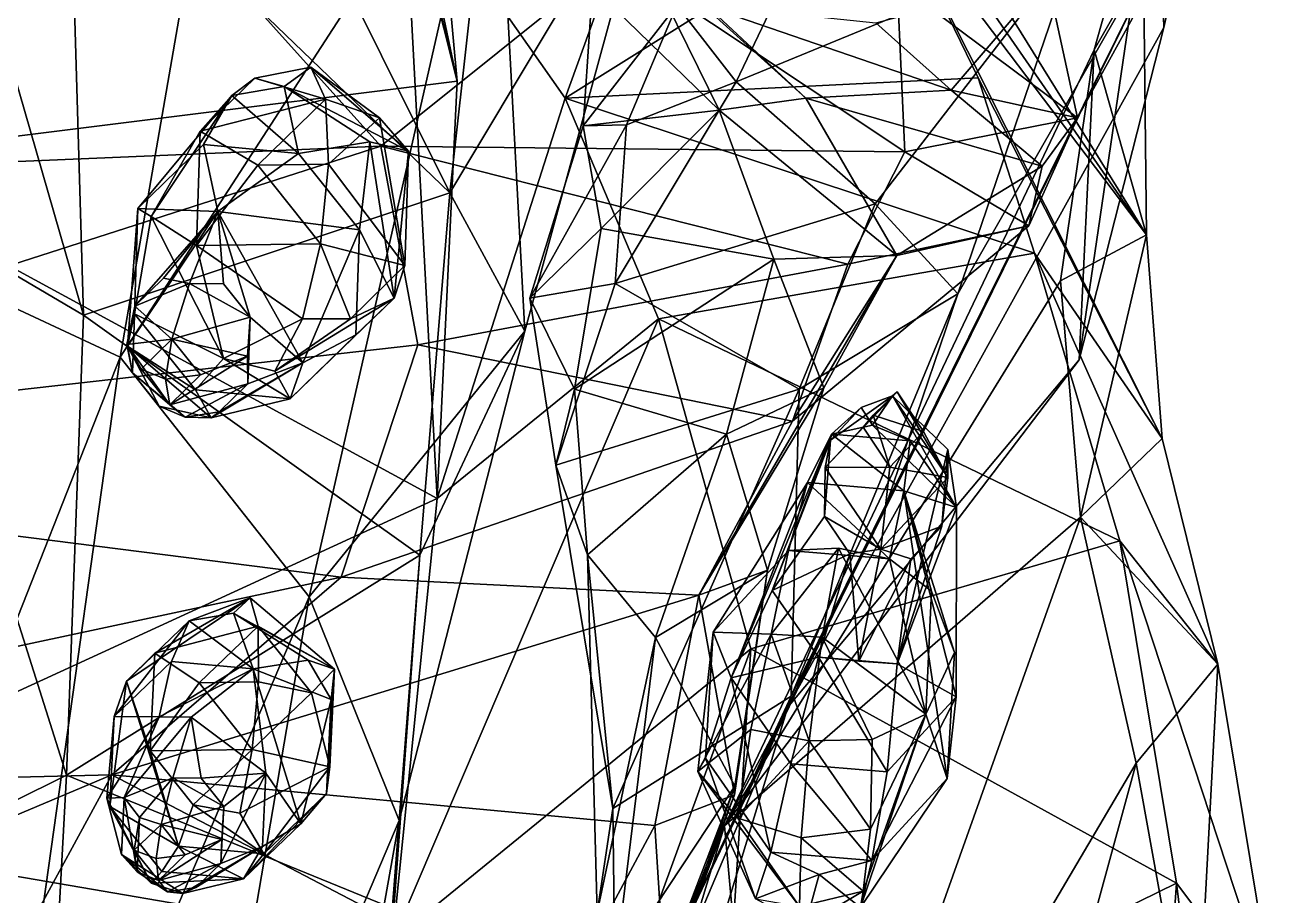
# Model space of a CAD drawing. Extents: x -1.1 to 1.1, y -4.3 to 7.3.
# Drawn here: x 0.1582 to 0.3183, y -3.5465 to -3.4351 of the extents above; entities that cross this region are included whole.
import ezdxf

# ---------------------------------------------------------------- set-up
doc = ezdxf.new("R2010")
doc.units = 0
doc.layers.add('T_REX$LWO', color=1, linetype='CONTINUOUS')

msp = doc.modelspace()

# ---------------------------------------------------------------- linework, layer by layer
at = {"layer": 'T_REX$LWO'}
for points in [[(0.13311, -3.46021, 3.0982), (0.15526, -3.2877, 3.05314), (0.19636, -3.32822, 3.11485)], [(0.17043, -3.4776, 3.15406), (0.13311, -3.46021, 3.0982), (0.19636, -3.32822, 3.11485)], [(0.17043, -3.4776, 3.15406), (0.19636, -3.32822, 3.11485), (0.21837, -3.40356, 3.22361)], [(0.13639, -3.37052, 3.31047), (0.16573, -3.47224, 3.40922), (0.16387, -3.40974, 3.43432)], [(0.16573, -3.47224, 3.40922), (0.13639, -3.37052, 3.31047), (0.14014, -3.45717, 3.30152)], [(0.13152, -3.45252, 3.61996), (0.12153, -3.37916, 3.64216), (0.20858, -3.38824, 3.57928)], [(0.24162, -3.43261, 3.93624), (0.24924, -3.44237, 3.91513), (0.27545, -3.3875, 3.90074)], [(0.24924, -3.44237, 3.91513), (0.29296, -3.42434, 3.82703), (0.27545, -3.3875, 3.90074)], [(0.20858, -3.38824, 3.57928), (0.21354, -3.44228, 3.56396), (0.13152, -3.45252, 3.61996)], [(0.21354, -3.44228, 3.56396), (0.20858, -3.38824, 3.57928), (0.20247, -3.38987, 3.49288)], [(0.20247, -3.38987, 3.49288), (0.20397, -3.40262, 3.48527), (0.21354, -3.44228, 3.56396)], [(0.26383, -3.40715, 3.48025), (0.2601, -3.39483, 3.487), (0.30171, -3.46194, 3.55168)], [(0.30132, -3.42719, 3.57019), (0.30171, -3.46194, 3.55168), (0.2601, -3.39483, 3.487)], [(0.19461, -3.50825, 3.24124), (0.17043, -3.4776, 3.15406), (0.21837, -3.40356, 3.22361)], [(0.19461, -3.50825, 3.24124), (0.21837, -3.40356, 3.22361), (0.2222, -3.47427, 3.3307)], [(0.20397, -3.40262, 3.48527), (0.20667, -3.41498, 3.47709), (0.21354, -3.44228, 3.56396)], [(0.2222, -3.47427, 3.3307), (0.21837, -3.40356, 3.22361), (0.23916, -3.41222, 3.33878)], [(0.30171, -3.46194, 3.55168), (0.26886, -3.41852, 3.47217), (0.26383, -3.40715, 3.48025)], [(0.1907, -3.41259, 3.44217), (0.16387, -3.40974, 3.43432), (0.2126, -3.45657, 3.41425)], [(0.2126, -3.45657, 3.41425), (0.16387, -3.40974, 3.43432), (0.16573, -3.47224, 3.40922)], [(0.2126, -3.45657, 3.41425), (0.21786, -3.40903, 3.43606), (0.1907, -3.41259, 3.44217)], [(0.2126, -3.45657, 3.41425), (0.23916, -3.41222, 3.33878), (0.21786, -3.40903, 3.43606)], [(0.29312, -3.47793, 3.70885), (0.29501, -3.43828, 3.58194), (0.30319, -3.40939, 3.59496)], [(0.30394, -3.43541, 3.72355), (0.29312, -3.47793, 3.70885), (0.30319, -3.40939, 3.59496)], [(0.30319, -3.40939, 3.59496), (0.29501, -3.43828, 3.58194), (0.30132, -3.42719, 3.57019)], [(0.30829, -3.41576, 3.71872), (0.30394, -3.43541, 3.72355), (0.30319, -3.40939, 3.59496)], [(0.16944, -3.41242, 4.1171), (0.07281, -3.41233, 4.185), (0.07655, -3.45597, 4.16279)], [(0.20378, -3.45061, 4.09258), (0.16944, -3.41242, 4.1171), (0.07655, -3.45597, 4.16279)], [(0.2337, -3.4266, 4.09465), (0.16944, -3.41242, 4.1171), (0.20378, -3.45061, 4.09258)], [(0.22736, -3.44448, 3.45376), (0.20667, -3.41498, 3.47709), (0.23872, -3.41298, 3.47019)], [(0.2222, -3.47427, 3.3307), (0.23916, -3.41222, 3.33878), (0.2126, -3.45657, 3.41425)], [(0.23872, -3.41298, 3.47019), (0.26886, -3.41852, 3.47217), (0.22736, -3.44448, 3.45376)], [(0.21099, -3.49566, 3.54534), (0.21354, -3.44228, 3.56396), (0.20667, -3.41498, 3.47709)], [(0.20667, -3.41498, 3.47709), (0.22736, -3.44448, 3.45376), (0.21099, -3.49566, 3.54534)], [(0.30829, -3.41576, 3.71872), (0.25578, -3.5224, 3.81729), (0.30394, -3.43541, 3.72355)], [(0.26856, -3.49609, 3.83517), (0.25578, -3.5224, 3.81729), (0.30829, -3.41576, 3.71872)], [(0.27758, -3.46948, 3.85338), (0.26856, -3.49609, 3.83517), (0.30829, -3.41576, 3.71872)], [(0.27758, -3.46948, 3.85338), (0.30829, -3.41576, 3.71872), (0.29296, -3.42434, 3.82703)], [(0.26886, -3.41852, 3.47217), (0.2802, -3.44188, 3.45369), (0.22736, -3.44448, 3.45376)], [(0.30372, -3.48799, 3.52812), (0.2802, -3.44188, 3.45369), (0.26886, -3.41852, 3.47217)], [(0.30171, -3.46194, 3.55168), (0.30372, -3.48799, 3.52812), (0.26886, -3.41852, 3.47217)], [(0.23083, -3.43022, 3.95943), (0.23627, -3.42404, 3.97383), (0.24704, -3.44602, 3.96858)], [(0.23627, -3.42404, 3.97383), (0.24491, -3.43252, 3.99267), (0.25813, -3.44448, 3.99289)], [(0.25813, -3.44448, 3.99289), (0.24704, -3.44602, 3.96858), (0.23627, -3.42404, 3.97383)], [(0.29296, -3.42434, 3.82703), (0.24924, -3.44237, 3.91513), (0.267, -3.45798, 3.88561)], [(0.267, -3.45798, 3.88561), (0.27758, -3.46948, 3.85338), (0.29296, -3.42434, 3.82703)], [(0.27078, -3.45135, 4.06489), (0.2337, -3.4266, 4.09465), (0.20378, -3.45061, 4.09258)], [(0.2698, -3.42976, 4.07766), (0.2337, -3.4266, 4.09465), (0.27078, -3.45135, 4.06489)], [(0.30171, -3.46194, 3.55168), (0.30132, -3.42719, 3.57019), (0.29501, -3.43828, 3.58194)], [(0.27672, -3.44345, 4.01526), (0.26711, -3.43482, 4.02014), (0.28902, -3.4291, 4.03533)], [(0.2698, -3.42976, 4.07766), (0.29288, -3.44697, 4.03804), (0.30149, -3.43135, 4.05901)], [(0.29288, -3.44697, 4.03804), (0.2698, -3.42976, 4.07766), (0.27078, -3.45135, 4.06489)], [(0.29288, -3.44697, 4.03804), (0.27672, -3.44345, 4.01526), (0.28902, -3.4291, 4.03533)], [(0.30149, -3.43135, 4.05901), (0.29288, -3.44697, 4.03804), (0.28902, -3.4291, 4.03533)], [(0.24704, -3.44602, 3.96858), (0.22963, -3.448, 3.94214), (0.23083, -3.43022, 3.95943)], [(0.23083, -3.43022, 3.95943), (0.22963, -3.448, 3.94214), (0.24162, -3.43261, 3.93624)], [(0.24162, -3.43261, 3.93624), (0.22963, -3.448, 3.94214), (0.23518, -3.44787, 3.92574)], [(0.23518, -3.44787, 3.92574), (0.24924, -3.44237, 3.91513), (0.24162, -3.43261, 3.93624)], [(0.27672, -3.44345, 4.01526), (0.24491, -3.43252, 3.99267), (0.26711, -3.43482, 4.02014)], [(0.25813, -3.44448, 3.99289), (0.24491, -3.43252, 3.99267), (0.27672, -3.44345, 4.01526)], [(0.25578, -3.5224, 3.81729), (0.29312, -3.47793, 3.70885), (0.30394, -3.43541, 3.72355)], [(0.24772, -3.53752, 3.69359), (0.29072, -3.46784, 3.56231), (0.29501, -3.43828, 3.58194)], [(0.29312, -3.47793, 3.70885), (0.24772, -3.53752, 3.69359), (0.29501, -3.43828, 3.58194)], [(0.29501, -3.43828, 3.58194), (0.29072, -3.46784, 3.56231), (0.30171, -3.46194, 3.55168)], [(0.19139, -3.44296, 3.40657), (0.1948, -3.4405, 3.39022), (0.18763, -3.44189, 3.39111)], [(0.1948, -3.4405, 3.39022), (0.19667, -3.4446, 3.37848), (0.18763, -3.44189, 3.39111)], [(0.20731, -3.45125, 3.39168), (0.1948, -3.4405, 3.39022), (0.19139, -3.44296, 3.40657)], [(0.20731, -3.45125, 3.39168), (0.2036, -3.44699, 3.38237), (0.1948, -3.4405, 3.39022)], [(0.2036, -3.44699, 3.38237), (0.19667, -3.4446, 3.37848), (0.1948, -3.4405, 3.39022)], [(0.21354, -3.44228, 3.56396), (0.21099, -3.49566, 3.54534), (0.13152, -3.45252, 3.61996)], [(0.18066, -3.44871, 3.38754), (0.18472, -3.44412, 3.40642), (0.18763, -3.44189, 3.39111)], [(0.19667, -3.4446, 3.37848), (0.18066, -3.44871, 3.38754), (0.18763, -3.44189, 3.39111)], [(0.18763, -3.44189, 3.39111), (0.18472, -3.44412, 3.40642), (0.19139, -3.44296, 3.40657)], [(0.2802, -3.44188, 3.45369), (0.28739, -3.46431, 3.43394), (0.22736, -3.44448, 3.45376)], [(0.23374, -3.46816, 3.91903), (0.267, -3.45798, 3.88561), (0.24924, -3.44237, 3.91513)], [(0.23518, -3.44787, 3.92574), (0.23374, -3.46816, 3.91903), (0.24924, -3.44237, 3.91513)], [(0.28739, -3.46431, 3.43394), (0.2802, -3.44188, 3.45369), (0.30372, -3.48799, 3.52812)], [(0.17269, -3.45859, 3.41922), (0.18109, -3.45038, 3.42353), (0.18472, -3.44412, 3.40642)], [(0.17437, -3.45961, 3.39785), (0.17269, -3.45859, 3.41922), (0.18472, -3.44412, 3.40642)], [(0.18066, -3.44871, 3.38754), (0.17437, -3.45961, 3.39785), (0.18472, -3.44412, 3.40642)], [(0.19321, -3.45154, 3.42541), (0.18472, -3.44412, 3.40642), (0.18109, -3.45038, 3.42353)], [(0.19321, -3.45154, 3.42541), (0.19139, -3.44296, 3.40657), (0.18472, -3.44412, 3.40642)], [(0.19139, -3.44296, 3.40657), (0.19321, -3.45154, 3.42541), (0.20237, -3.45006, 3.40923)], [(0.20237, -3.45006, 3.40923), (0.20731, -3.45125, 3.39168), (0.19139, -3.44296, 3.40657)], [(0.28839, -3.45317, 4.01526), (0.25813, -3.44448, 3.99289), (0.27672, -3.44345, 4.01526)], [(0.29288, -3.44697, 4.03804), (0.28839, -3.45317, 4.01526), (0.27672, -3.44345, 4.01526)], [(0.19667, -3.4446, 3.37848), (0.18803, -3.45305, 3.37405), (0.18066, -3.44871, 3.38754)], [(0.19667, -3.4446, 3.37848), (0.19706, -3.45292, 3.37219), (0.18803, -3.45305, 3.37405)], [(0.19667, -3.4446, 3.37848), (0.2036, -3.44699, 3.38237), (0.19706, -3.45292, 3.37219)], [(0.22736, -3.44448, 3.45376), (0.2393, -3.47269, 3.43242), (0.21099, -3.49566, 3.54534)], [(0.28739, -3.46431, 3.43394), (0.2393, -3.47269, 3.43242), (0.22736, -3.44448, 3.45376)], [(0.24704, -3.44602, 3.96858), (0.25813, -3.44448, 3.99289), (0.26978, -3.46461, 3.99763)], [(0.26978, -3.46461, 3.99763), (0.25813, -3.44448, 3.99289), (0.28839, -3.45317, 4.01526)], [(0.20683, -3.46587, 3.38673), (0.19706, -3.45292, 3.37219), (0.2036, -3.44699, 3.38237)], [(0.20731, -3.45125, 3.39168), (0.20683, -3.46587, 3.38673), (0.2036, -3.44699, 3.38237)], [(0.23194, -3.46114, 3.96228), (0.22963, -3.448, 3.94214), (0.24704, -3.44602, 3.96858)], [(0.24704, -3.44602, 3.96858), (0.25406, -3.46507, 3.96763), (0.23194, -3.46114, 3.96228)], [(0.26978, -3.46461, 3.99763), (0.25406, -3.46507, 3.96763), (0.24704, -3.44602, 3.96858)], [(0.28665, -3.46079, 4.02835), (0.29288, -3.44697, 4.03804), (0.27078, -3.45135, 4.06489)], [(0.29288, -3.44697, 4.03804), (0.28665, -3.46079, 4.02835), (0.28839, -3.45317, 4.01526)], [(0.18066, -3.44871, 3.38754), (0.18018, -3.46333, 3.38259), (0.17437, -3.45961, 3.39785)], [(0.18066, -3.44871, 3.38754), (0.18803, -3.45305, 3.37405), (0.18018, -3.46333, 3.38259)], [(0.22282, -3.47006, 3.93628), (0.23518, -3.44787, 3.92574), (0.22963, -3.448, 3.94214)], [(0.23518, -3.44787, 3.92574), (0.22282, -3.47006, 3.93628), (0.23374, -3.46816, 3.91903)], [(0.23194, -3.46114, 3.96228), (0.22282, -3.47006, 3.93628), (0.22963, -3.448, 3.94214)], [(0.1829, -3.45897, 3.44236), (0.18109, -3.45038, 3.42353), (0.17269, -3.45859, 3.41922)], [(0.1829, -3.45897, 3.44236), (0.19321, -3.45154, 3.42541), (0.18109, -3.45038, 3.42353)], [(0.20102, -3.46129, 3.42363), (0.20237, -3.45006, 3.40923), (0.19321, -3.45154, 3.42541)], [(0.20547, -3.47004, 3.40169), (0.20237, -3.45006, 3.40923), (0.20102, -3.46129, 3.42363)], [(0.20547, -3.47004, 3.40169), (0.20731, -3.45125, 3.39168), (0.20237, -3.45006, 3.40923)], [(0.20378, -3.45061, 4.09258), (0.07655, -3.45597, 4.16279), (0.07931, -3.49061, 4.14051)], [(0.20848, -3.47602, 4.08482), (0.20378, -3.45061, 4.09258), (0.07931, -3.49061, 4.14051)], [(0.20102, -3.46129, 3.42363), (0.19321, -3.45154, 3.42541), (0.1829, -3.45897, 3.44236)], [(0.20378, -3.45061, 4.09258), (0.20848, -3.47602, 4.08482), (0.26351, -3.46568, 4.05981)], [(0.26351, -3.46568, 4.05981), (0.27078, -3.45135, 4.06489), (0.20378, -3.45061, 4.09258)], [(0.20547, -3.47004, 3.40169), (0.20683, -3.46587, 3.38673), (0.20731, -3.45125, 3.39168)], [(0.27078, -3.45135, 4.06489), (0.26351, -3.46568, 4.05981), (0.28665, -3.46079, 4.02835)], [(0.21099, -3.49566, 3.54534), (0.11974, -3.53758, 3.59121), (0.13152, -3.45252, 3.61996)], [(0.18018, -3.46333, 3.38259), (0.18803, -3.45305, 3.37405), (0.19606, -3.46308, 3.37222)], [(0.18803, -3.45305, 3.37405), (0.19706, -3.45292, 3.37219), (0.19606, -3.46308, 3.37222)], [(0.20683, -3.46587, 3.38673), (0.19606, -3.46308, 3.37222), (0.19706, -3.45292, 3.37219)], [(0.28665, -3.46079, 4.02835), (0.26978, -3.46461, 3.99763), (0.28839, -3.45317, 4.01526)], [(0.16573, -3.47224, 3.40922), (0.20875, -3.50293, 3.38736), (0.2126, -3.45657, 3.41425)], [(0.20875, -3.50293, 3.38736), (0.2222, -3.47427, 3.3307), (0.2126, -3.45657, 3.41425)], [(0.16355, -3.53103, 3.37363), (0.14014, -3.45717, 3.30152), (0.1357, -3.54488, 3.29132)], [(0.14014, -3.45717, 3.30152), (0.16355, -3.53103, 3.37363), (0.16573, -3.47224, 3.40922)], [(0.23374, -3.46816, 3.91903), (0.25728, -3.48168, 3.89147), (0.267, -3.45798, 3.88561)], [(0.267, -3.45798, 3.88561), (0.25728, -3.48168, 3.89147), (0.27758, -3.46948, 3.85338)], [(0.17136, -3.47617, 3.433), (0.17269, -3.45859, 3.41922), (0.17225, -3.47203, 3.41468)], [(0.1829, -3.45897, 3.44236), (0.17269, -3.45859, 3.41922), (0.17136, -3.47617, 3.433)], [(0.1829, -3.45897, 3.44236), (0.17136, -3.47617, 3.433), (0.17228, -3.47106, 3.45147)], [(0.17269, -3.45859, 3.41922), (0.17437, -3.45961, 3.39785), (0.17225, -3.47203, 3.41468)], [(0.17225, -3.47203, 3.41468), (0.17437, -3.45961, 3.39785), (0.18362, -3.47778, 3.39502)], [(0.1829, -3.45897, 3.44236), (0.17228, -3.47106, 3.45147), (0.17594, -3.46749, 3.45334)], [(0.17437, -3.45961, 3.39785), (0.18018, -3.46333, 3.38259), (0.18362, -3.47778, 3.39502)], [(0.17594, -3.46749, 3.45334), (0.17928, -3.46818, 3.45643), (0.1829, -3.45897, 3.44236)], [(0.1829, -3.45897, 3.44236), (0.17928, -3.46818, 3.45643), (0.18364, -3.46822, 3.45454)], [(0.1829, -3.45897, 3.44236), (0.18364, -3.46822, 3.45454), (0.18704, -3.47247, 3.45376)], [(0.1938, -3.47831, 3.43649), (0.1829, -3.45897, 3.44236), (0.18704, -3.47247, 3.45376)], [(0.1938, -3.47831, 3.43649), (0.20102, -3.46129, 3.42363), (0.1829, -3.45897, 3.44236)], [(0.11752, -3.6116, 3.12564), (0.13311, -3.46021, 3.0982), (0.17043, -3.4776, 3.15406)], [(0.20102, -3.46129, 3.42363), (0.1938, -3.47831, 3.43649), (0.20058, -3.47473, 3.41908)], [(0.20058, -3.47473, 3.41908), (0.20547, -3.47004, 3.40169), (0.20102, -3.46129, 3.42363)], [(0.23194, -3.46114, 3.96228), (0.22856, -3.4817, 3.95536), (0.22282, -3.47006, 3.93628)], [(0.22856, -3.4817, 3.95536), (0.23194, -3.46114, 3.96228), (0.25406, -3.46507, 3.96763)], [(0.28665, -3.46079, 4.02835), (0.26351, -3.46568, 4.05981), (0.25643, -3.48576, 4.04599)], [(0.26978, -3.46461, 3.99763), (0.28665, -3.46079, 4.02835), (0.25643, -3.48576, 4.04599)], [(0.19375, -3.4727, 3.37932), (0.18018, -3.46333, 3.38259), (0.19606, -3.46308, 3.37222)], [(0.18362, -3.47778, 3.39502), (0.18018, -3.46333, 3.38259), (0.19375, -3.4727, 3.37932)], [(0.19986, -3.47269, 3.38316), (0.19375, -3.4727, 3.37932), (0.19606, -3.46308, 3.37222)], [(0.19606, -3.46308, 3.37222), (0.20683, -3.46587, 3.38673), (0.19986, -3.47269, 3.38316)], [(0.30171, -3.46194, 3.55168), (0.29072, -3.46784, 3.56231), (0.29328, -3.49804, 3.53943)], [(0.30372, -3.48799, 3.52812), (0.30171, -3.46194, 3.55168), (0.29328, -3.49804, 3.53943)], [(0.28739, -3.46431, 3.43394), (0.29831, -3.50107, 3.39543), (0.2393, -3.47269, 3.43242)], [(0.26978, -3.46461, 3.99763), (0.25643, -3.48576, 4.04599), (0.24444, -3.50804, 4.02602)], [(0.26978, -3.46461, 3.99763), (0.24444, -3.50804, 4.02602), (0.26044, -3.48153, 3.98559)], [(0.26044, -3.48153, 3.98559), (0.25406, -3.46507, 3.96763), (0.26978, -3.46461, 3.99763)], [(0.30372, -3.48799, 3.52812), (0.31085, -3.51687, 3.50113), (0.28739, -3.46431, 3.43394)], [(0.28739, -3.46431, 3.43394), (0.31085, -3.51687, 3.50113), (0.29831, -3.50107, 3.39543)], [(0.20547, -3.47004, 3.40169), (0.19986, -3.47269, 3.38316), (0.20683, -3.46587, 3.38673)], [(0.25643, -3.48576, 4.04599), (0.26351, -3.46568, 4.05981), (0.20848, -3.47602, 4.08482)], [(0.24799, -3.48744, 3.95827), (0.22856, -3.4817, 3.95536), (0.25406, -3.46507, 3.96763)], [(0.26044, -3.48153, 3.98559), (0.24799, -3.48744, 3.95827), (0.25406, -3.46507, 3.96763)], [(0.17928, -3.46818, 3.45643), (0.17594, -3.46749, 3.45334), (0.17228, -3.47106, 3.45147)], [(0.23374, -3.46816, 3.91903), (0.22282, -3.47006, 3.93628), (0.22616, -3.49141, 3.92865)], [(0.25728, -3.48168, 3.89147), (0.23374, -3.46816, 3.91903), (0.22616, -3.49141, 3.92865)], [(0.29328, -3.49804, 3.53943), (0.29072, -3.46784, 3.56231), (0.24772, -3.53752, 3.69359)], [(0.17704, -3.47528, 3.46438), (0.17928, -3.46818, 3.45643), (0.17228, -3.47106, 3.45147)], [(0.17928, -3.46818, 3.45643), (0.17704, -3.47528, 3.46438), (0.18704, -3.47247, 3.45376)], [(0.17928, -3.46818, 3.45643), (0.18704, -3.47247, 3.45376), (0.18364, -3.46822, 3.45454)], [(0.25628, -3.52093, 3.8792), (0.26856, -3.49609, 3.83517), (0.27758, -3.46948, 3.85338)], [(0.25728, -3.48168, 3.89147), (0.25628, -3.52093, 3.8792), (0.27758, -3.46948, 3.85338)], [(0.172, -3.47959, 3.44858), (0.17128, -3.47599, 3.45234), (0.17228, -3.47106, 3.45147)], [(0.17128, -3.47599, 3.45234), (0.17704, -3.47528, 3.46438), (0.17228, -3.47106, 3.45147)], [(0.17136, -3.47617, 3.433), (0.172, -3.47959, 3.44858), (0.17228, -3.47106, 3.45147)], [(0.20547, -3.47004, 3.40169), (0.19021, -3.47939, 3.39424), (0.19986, -3.47269, 3.38316)], [(0.20547, -3.47004, 3.40169), (0.19218, -3.48294, 3.41478), (0.19021, -3.47939, 3.39424)], [(0.20547, -3.47004, 3.40169), (0.20058, -3.47473, 3.41908), (0.19218, -3.48294, 3.41478)], [(0.22282, -3.47006, 3.93628), (0.22856, -3.4817, 3.95536), (0.22616, -3.49141, 3.92865)], [(0.20875, -3.50293, 3.38736), (0.16573, -3.47224, 3.40922), (0.16355, -3.53103, 3.37363)], [(0.18006, -3.48179, 3.41289), (0.17136, -3.47617, 3.433), (0.17225, -3.47203, 3.41468)], [(0.17225, -3.47203, 3.41468), (0.18362, -3.47778, 3.39502), (0.18006, -3.48179, 3.41289)], [(0.17704, -3.47528, 3.46438), (0.18671, -3.47746, 3.45474), (0.18704, -3.47247, 3.45376)], [(0.18362, -3.47778, 3.39502), (0.19375, -3.4727, 3.37932), (0.19021, -3.47939, 3.39424)], [(0.18704, -3.47247, 3.45376), (0.18671, -3.47746, 3.45474), (0.18676, -3.481, 3.45087)], [(0.18676, -3.481, 3.45087), (0.1938, -3.47831, 3.43649), (0.18704, -3.47247, 3.45376)], [(0.19021, -3.47939, 3.39424), (0.19375, -3.4727, 3.37932), (0.19986, -3.47269, 3.38316)], [(0.2393, -3.47269, 3.43242), (0.20524, -3.55223, 3.52281), (0.21099, -3.49566, 3.54534)], [(0.2393, -3.47269, 3.43242), (0.25112, -3.5149, 3.39134), (0.20524, -3.55223, 3.52281)], [(0.29831, -3.50107, 3.39543), (0.25112, -3.5149, 3.39134), (0.2393, -3.47269, 3.43242)], [(0.20612, -3.53686, 3.32273), (0.19461, -3.50825, 3.24124), (0.2222, -3.47427, 3.3307)], [(0.20612, -3.53686, 3.32273), (0.2222, -3.47427, 3.3307), (0.20875, -3.50293, 3.38736)], [(0.19869, -3.50573, 4.07156), (0.20848, -3.47602, 4.08482), (0.07931, -3.49061, 4.14051)], [(0.17128, -3.47599, 3.45234), (0.17311, -3.47912, 3.46237), (0.17704, -3.47528, 3.46438)], [(0.17677, -3.48368, 3.46153), (0.17128, -3.47599, 3.45234), (0.172, -3.47959, 3.44858)], [(0.17677, -3.48368, 3.46153), (0.17311, -3.47912, 3.46237), (0.17128, -3.47599, 3.45234)], [(0.18006, -3.48179, 3.41289), (0.18204, -3.48533, 3.43344), (0.17136, -3.47617, 3.433)], [(0.18204, -3.48533, 3.43344), (0.17541, -3.48385, 3.4478), (0.17136, -3.47617, 3.433)], [(0.17541, -3.48385, 3.4478), (0.172, -3.47959, 3.44858), (0.17136, -3.47617, 3.433)], [(0.17311, -3.47912, 3.46237), (0.1762, -3.48041, 3.46611), (0.17704, -3.47528, 3.46438)], [(0.17704, -3.47528, 3.46438), (0.1762, -3.48041, 3.46611), (0.18069, -3.47984, 3.46355)], [(0.17704, -3.47528, 3.46438), (0.18069, -3.47984, 3.46355), (0.18671, -3.47746, 3.45474)], [(0.19218, -3.48294, 3.41478), (0.20058, -3.47473, 3.41908), (0.1938, -3.47831, 3.43649)], [(0.20848, -3.47602, 4.08482), (0.19869, -3.50573, 4.07156), (0.25643, -3.48576, 4.04599)], [(0.15205, -3.6082, 3.17484), (0.11752, -3.6116, 3.12564), (0.17043, -3.4776, 3.15406)], [(0.15205, -3.6082, 3.17484), (0.17043, -3.4776, 3.15406), (0.19461, -3.50825, 3.24124)], [(0.18671, -3.47746, 3.45474), (0.17677, -3.48368, 3.46153), (0.18676, -3.481, 3.45087)], [(0.18671, -3.47746, 3.45474), (0.18069, -3.47984, 3.46355), (0.17677, -3.48368, 3.46153)], [(0.17677, -3.48368, 3.46153), (0.1762, -3.48041, 3.46611), (0.17311, -3.47912, 3.46237)], [(0.19218, -3.48294, 3.41478), (0.18006, -3.48179, 3.41289), (0.18362, -3.47778, 3.39502)], [(0.18204, -3.48533, 3.43344), (0.19218, -3.48294, 3.41478), (0.1938, -3.47831, 3.43649)], [(0.1831, -3.48458, 3.449), (0.18204, -3.48533, 3.43344), (0.1938, -3.47831, 3.43649)], [(0.1938, -3.47831, 3.43649), (0.18676, -3.481, 3.45087), (0.1831, -3.48458, 3.449)], [(0.19218, -3.48294, 3.41478), (0.18362, -3.47778, 3.39502), (0.19021, -3.47939, 3.39424)], [(0.24772, -3.53752, 3.69359), (0.29312, -3.47793, 3.70885), (0.25578, -3.5224, 3.81729)], [(0.17872, -3.48527, 3.45064), (0.172, -3.47959, 3.44858), (0.17541, -3.48385, 3.4478)], [(0.17872, -3.48527, 3.45064), (0.17677, -3.48368, 3.46153), (0.172, -3.47959, 3.44858)], [(0.18069, -3.47984, 3.46355), (0.1762, -3.48041, 3.46611), (0.17677, -3.48368, 3.46153)], [(0.17677, -3.48368, 3.46153), (0.17872, -3.48527, 3.45064), (0.18676, -3.481, 3.45087)], [(0.17872, -3.48527, 3.45064), (0.1831, -3.48458, 3.449), (0.18676, -3.481, 3.45087)], [(0.19218, -3.48294, 3.41478), (0.18204, -3.48533, 3.43344), (0.18006, -3.48179, 3.41289)], [(0.23343, -3.53531, 3.90462), (0.25728, -3.48168, 3.89147), (0.22616, -3.49141, 3.92865)], [(0.22856, -3.4817, 3.95536), (0.23021, -3.50287, 3.94489), (0.22616, -3.49141, 3.92865)], [(0.23021, -3.50287, 3.94489), (0.22856, -3.4817, 3.95536), (0.24799, -3.48744, 3.95827)], [(0.25728, -3.48168, 3.89147), (0.23343, -3.53531, 3.90462), (0.25628, -3.52093, 3.8792)], [(0.25322, -3.50485, 3.98293), (0.26044, -3.48153, 3.98559), (0.24444, -3.50804, 4.02602)], [(0.25322, -3.50485, 3.98293), (0.24799, -3.48744, 3.95827), (0.26044, -3.48153, 3.98559)], [(0.2698, -3.48201, 3.32263), (0.26549, -3.48653, 3.32093), (0.26063, -3.49171, 3.33706)], [(0.26924, -3.48254, 3.34093), (0.2698, -3.48201, 3.32263), (0.26063, -3.49171, 3.33706)], [(0.26924, -3.48254, 3.34093), (0.26063, -3.49171, 3.33706), (0.26127, -3.48821, 3.34283)], [(0.26924, -3.48254, 3.34093), (0.26127, -3.48821, 3.34283), (0.26521, -3.48401, 3.3446)], [(0.26668, -3.48628, 3.36894), (0.26924, -3.48254, 3.34093), (0.26521, -3.48401, 3.3446)], [(0.2698, -3.48201, 3.32263), (0.26673, -3.48502, 3.31565), (0.26549, -3.48653, 3.32093)], [(0.27741, -3.49682, 3.36763), (0.26924, -3.48254, 3.34093), (0.26668, -3.48628, 3.36894)], [(0.27318, -3.48712, 3.3204), (0.26673, -3.48502, 3.31565), (0.2698, -3.48201, 3.32263)], [(0.27632, -3.49297, 3.33672), (0.2698, -3.48201, 3.32263), (0.26924, -3.48254, 3.34093)], [(0.27632, -3.49297, 3.33672), (0.26924, -3.48254, 3.34093), (0.27629, -3.48941, 3.3425)], [(0.27741, -3.49682, 3.36763), (0.27629, -3.48941, 3.3425), (0.26924, -3.48254, 3.34093)], [(0.27632, -3.49297, 3.33672), (0.27318, -3.48712, 3.3204), (0.2698, -3.48201, 3.32263)], [(0.18204, -3.48533, 3.43344), (0.17872, -3.48527, 3.45064), (0.17541, -3.48385, 3.4478)], [(0.26144, -3.48746, 3.37051), (0.26521, -3.48401, 3.3446), (0.26127, -3.48821, 3.34283)], [(0.26521, -3.48401, 3.3446), (0.26144, -3.48746, 3.37051), (0.26668, -3.48628, 3.36894)], [(0.1831, -3.48458, 3.449), (0.17872, -3.48527, 3.45064), (0.18204, -3.48533, 3.43344)], [(0.24444, -3.50804, 4.02602), (0.25643, -3.48576, 4.04599), (0.19869, -3.50573, 4.07156)], [(0.26549, -3.48653, 3.32093), (0.26673, -3.48502, 3.31565), (0.26887, -3.49164, 3.3187)], [(0.26887, -3.49164, 3.3187), (0.26673, -3.48502, 3.31565), (0.27318, -3.48712, 3.3204)], [(0.26063, -3.49171, 3.33706), (0.26549, -3.48653, 3.32093), (0.26887, -3.49164, 3.3187)], [(0.26144, -3.48746, 3.37051), (0.27149, -3.48831, 3.37077), (0.26668, -3.48628, 3.36894)], [(0.27149, -3.48831, 3.37077), (0.27741, -3.49682, 3.36763), (0.26668, -3.48628, 3.36894)], [(0.26887, -3.49164, 3.3187), (0.27318, -3.48712, 3.3204), (0.27632, -3.49297, 3.33672)], [(0.23021, -3.50287, 3.94489), (0.24799, -3.48744, 3.95827), (0.23889, -3.51346, 3.95655)], [(0.24799, -3.48744, 3.95827), (0.25322, -3.50485, 3.98293), (0.23889, -3.51346, 3.95655)], [(0.26144, -3.48746, 3.37051), (0.25384, -3.50744, 3.36182), (0.24857, -3.51862, 3.38881)], [(0.25833, -3.49363, 3.39969), (0.26144, -3.48746, 3.37051), (0.24857, -3.51862, 3.38881)], [(0.26144, -3.48746, 3.37051), (0.26127, -3.48821, 3.34283), (0.25384, -3.50744, 3.36182)], [(0.26051, -3.49798, 3.3388), (0.25384, -3.50744, 3.36182), (0.26127, -3.48821, 3.34283)], [(0.26144, -3.48746, 3.37051), (0.25833, -3.49363, 3.39969), (0.27066, -3.49467, 3.40002)], [(0.26051, -3.49798, 3.3388), (0.26127, -3.48821, 3.34283), (0.26063, -3.49171, 3.33706)], [(0.26144, -3.48746, 3.37051), (0.27066, -3.49467, 3.40002), (0.27149, -3.48831, 3.37077)], [(0.27741, -3.49682, 3.36763), (0.27149, -3.48831, 3.37077), (0.27066, -3.49467, 3.40002)], [(0.31085, -3.51687, 3.50113), (0.30372, -3.48799, 3.52812), (0.29328, -3.49804, 3.53943)], [(0.27629, -3.48941, 3.3425), (0.26981, -3.51681, 3.35894), (0.27553, -3.49919, 3.33848)], [(0.27629, -3.48941, 3.3425), (0.27741, -3.49682, 3.36763), (0.26981, -3.51681, 3.35894)], [(0.27629, -3.48941, 3.3425), (0.27553, -3.49919, 3.33848), (0.27632, -3.49297, 3.33672)], [(0.07931, -3.49061, 4.14051), (0.06866, -3.53347, 4.11801), (0.19869, -3.50573, 4.07156)], [(0.23343, -3.53531, 3.90462), (0.22616, -3.49141, 3.92865), (0.23021, -3.50287, 3.94489)], [(0.26063, -3.49171, 3.33706), (0.26772, -3.50213, 3.33286), (0.26051, -3.49798, 3.3388)], [(0.26063, -3.49171, 3.33706), (0.26887, -3.49164, 3.3187), (0.26772, -3.50213, 3.33286)], [(0.26772, -3.50213, 3.33286), (0.26887, -3.49164, 3.3187), (0.27632, -3.49297, 3.33672)], [(0.24627, -3.51278, 3.42298), (0.25833, -3.49363, 3.39969), (0.24857, -3.51862, 3.38881)], [(0.24627, -3.51278, 3.42298), (0.25593, -3.5023, 3.42788), (0.25833, -3.49363, 3.39969)], [(0.25833, -3.49363, 3.39969), (0.25593, -3.5023, 3.42788), (0.26883, -3.50339, 3.42822)], [(0.25833, -3.49363, 3.39969), (0.26883, -3.50339, 3.42822), (0.27066, -3.49467, 3.40002)], [(0.26772, -3.50213, 3.33286), (0.27632, -3.49297, 3.33672), (0.27553, -3.49919, 3.33848)], [(0.27066, -3.49467, 3.40002), (0.26883, -3.50339, 3.42822), (0.27421, -3.5075, 3.42448)], [(0.27622, -3.53149, 3.41711), (0.27739, -3.52105, 3.38957), (0.27066, -3.49467, 3.40002)], [(0.27066, -3.49467, 3.40002), (0.27421, -3.5075, 3.42448), (0.27717, -3.51538, 3.4238)], [(0.27739, -3.52105, 3.38957), (0.27741, -3.49682, 3.36763), (0.27066, -3.49467, 3.40002)], [(0.27622, -3.53149, 3.41711), (0.27066, -3.49467, 3.40002), (0.27717, -3.51538, 3.4238)], [(0.21099, -3.49566, 3.54534), (0.20524, -3.55223, 3.52281), (0.11974, -3.53758, 3.59121)], [(0.26856, -3.49609, 3.83517), (0.24252, -3.55049, 3.85971), (0.25578, -3.5224, 3.81729)], [(0.25628, -3.52093, 3.8792), (0.24252, -3.55049, 3.85971), (0.26856, -3.49609, 3.83517)], [(0.27741, -3.49682, 3.36763), (0.27739, -3.52105, 3.38957), (0.26981, -3.51681, 3.35894)], [(0.24772, -3.53752, 3.69359), (0.25411, -3.608, 3.67412), (0.29328, -3.49804, 3.53943)], [(0.26376, -3.50276, 3.33688), (0.25384, -3.50744, 3.36182), (0.26051, -3.49798, 3.3388)], [(0.30038, -3.52952, 3.51638), (0.29328, -3.49804, 3.53943), (0.25411, -3.608, 3.67412)], [(0.26772, -3.50213, 3.33286), (0.26376, -3.50276, 3.33688), (0.26051, -3.49798, 3.3388)], [(0.29328, -3.49804, 3.53943), (0.30038, -3.52952, 3.51638), (0.31085, -3.51687, 3.50113)], [(0.26772, -3.50213, 3.33286), (0.27553, -3.49919, 3.33848), (0.27159, -3.50338, 3.33671)], [(0.26981, -3.51681, 3.35894), (0.27159, -3.50338, 3.33671), (0.27553, -3.49919, 3.33848)], [(0.29831, -3.50107, 3.39543), (0.30557, -3.54485, 3.34607), (0.25112, -3.5149, 3.39134)], [(0.29831, -3.50107, 3.39543), (0.31828, -3.56174, 3.45607), (0.30557, -3.54485, 3.34607)], [(0.31085, -3.51687, 3.50113), (0.31828, -3.56174, 3.45607), (0.29831, -3.50107, 3.39543)], [(0.16355, -3.53103, 3.37363), (0.20544, -3.54815, 3.3615), (0.20875, -3.50293, 3.38736)], [(0.20544, -3.54815, 3.3615), (0.20612, -3.53686, 3.32273), (0.20875, -3.50293, 3.38736)], [(0.23146, -3.54862, 3.93182), (0.23021, -3.50287, 3.94489), (0.23889, -3.51346, 3.95655)], [(0.23021, -3.50287, 3.94489), (0.23146, -3.54862, 3.93182), (0.23343, -3.53531, 3.90462)], [(0.24627, -3.51278, 3.42298), (0.2537, -3.513, 3.44999), (0.25593, -3.5023, 3.42788)], [(0.2537, -3.513, 3.44999), (0.26021, -3.5134, 3.45455), (0.26231, -3.50201, 3.43077)], [(0.26231, -3.50201, 3.43077), (0.25593, -3.5023, 3.42788), (0.2537, -3.513, 3.44999)], [(0.26376, -3.50276, 3.33688), (0.25976, -3.51596, 3.35868), (0.25384, -3.50744, 3.36182)], [(0.25593, -3.5023, 3.42788), (0.26231, -3.50201, 3.43077), (0.26883, -3.50339, 3.42822)], [(0.2649, -3.51649, 3.3564), (0.25976, -3.51596, 3.35868), (0.26376, -3.50276, 3.33688)], [(0.27347, -3.52326, 3.44697), (0.26231, -3.50201, 3.43077), (0.26021, -3.5134, 3.45455)], [(0.27347, -3.52326, 3.44697), (0.26883, -3.50339, 3.42822), (0.26231, -3.50201, 3.43077)], [(0.26376, -3.50276, 3.33688), (0.26772, -3.50213, 3.33286), (0.2649, -3.51649, 3.3564)], [(0.2649, -3.51649, 3.3564), (0.26772, -3.50213, 3.33286), (0.27159, -3.50338, 3.33671)], [(0.27159, -3.50338, 3.33671), (0.26981, -3.51681, 3.35894), (0.2649, -3.51649, 3.3564)], [(0.25322, -3.50485, 3.98293), (0.24907, -3.53244, 3.9715), (0.23889, -3.51346, 3.95655)], [(0.24899, -3.53356, 4.00606), (0.25322, -3.50485, 3.98293), (0.24444, -3.50804, 4.02602)], [(0.25322, -3.50485, 3.98293), (0.24899, -3.53356, 4.00606), (0.24907, -3.53244, 3.9715)], [(0.27347, -3.52326, 3.44697), (0.27421, -3.5075, 3.42448), (0.26883, -3.50339, 3.42822)], [(0.16934, -3.53099, 4.04901), (0.19869, -3.50573, 4.07156), (0.06866, -3.53347, 4.11801)], [(0.19869, -3.50573, 4.07156), (0.16934, -3.53099, 4.04901), (0.24444, -3.50804, 4.02602)], [(0.23882, -3.5375, 4.01892), (0.24444, -3.50804, 4.02602), (0.16934, -3.53099, 4.04901)], [(0.23882, -3.5375, 4.01892), (0.24899, -3.53356, 4.00606), (0.24444, -3.50804, 4.02602)], [(0.25976, -3.51596, 3.35868), (0.24857, -3.51862, 3.38881), (0.25384, -3.50744, 3.36182)], [(0.27347, -3.52326, 3.44697), (0.27717, -3.51538, 3.4238), (0.27421, -3.5075, 3.42448)], [(0.17865, -3.60157, 3.24757), (0.15205, -3.6082, 3.17484), (0.19461, -3.50825, 3.24124)], [(0.17121, -3.51902, 3.38188), (0.17923, -3.51133, 3.38551), (0.18703, -3.50838, 3.37121)], [(0.17486, -3.51543, 3.36951), (0.17121, -3.51902, 3.38188), (0.18703, -3.50838, 3.37121)], [(0.17486, -3.51543, 3.36951), (0.18703, -3.50838, 3.37121), (0.18806, -3.51198, 3.36108)], [(0.17865, -3.60157, 3.24757), (0.19461, -3.50825, 3.24124), (0.20612, -3.53686, 3.32273)], [(0.17923, -3.51133, 3.38551), (0.18493, -3.51033, 3.38537), (0.18703, -3.50838, 3.37121)], [(0.19783, -3.5175, 3.37196), (0.18703, -3.50838, 3.37121), (0.18493, -3.51033, 3.38537)], [(0.18806, -3.51198, 3.36108), (0.18703, -3.50838, 3.37121), (0.19783, -3.5175, 3.37196)], [(0.17923, -3.51133, 3.38551), (0.17121, -3.51902, 3.38188), (0.16965, -3.52356, 3.39699)], [(0.17699, -3.51652, 3.40032), (0.17923, -3.51133, 3.38551), (0.16965, -3.52356, 3.39699)], [(0.17923, -3.51133, 3.38551), (0.17699, -3.51652, 3.40032), (0.18744, -3.51746, 3.40143)], [(0.17923, -3.51133, 3.38551), (0.18744, -3.51746, 3.40143), (0.18493, -3.51033, 3.38537)], [(0.19447, -3.51633, 3.38719), (0.19783, -3.5175, 3.37196), (0.18493, -3.51033, 3.38537)], [(0.18744, -3.51746, 3.40143), (0.19447, -3.51633, 3.38719), (0.18493, -3.51033, 3.38537)], [(0.18051, -3.51923, 3.35766), (0.17486, -3.51543, 3.36951), (0.18806, -3.51198, 3.36108)], [(0.18813, -3.51912, 3.35569), (0.18051, -3.51923, 3.35766), (0.18806, -3.51198, 3.36108)], [(0.18806, -3.51198, 3.36108), (0.19783, -3.5175, 3.37196), (0.19488, -3.52053, 3.35919)], [(0.18806, -3.51198, 3.36108), (0.19488, -3.52053, 3.35919), (0.18813, -3.51912, 3.35569)], [(0.24433, -3.5306, 3.4465), (0.24627, -3.51278, 3.42298), (0.24531, -3.52889, 3.41629)], [(0.24627, -3.51278, 3.42298), (0.24433, -3.5306, 3.4465), (0.2537, -3.513, 3.44999)], [(0.24627, -3.51278, 3.42298), (0.24857, -3.51862, 3.38881), (0.24531, -3.52889, 3.41629)], [(0.23375, -3.55562, 3.9488), (0.23146, -3.54862, 3.93182), (0.23889, -3.51346, 3.95655)], [(0.24907, -3.53244, 3.9715), (0.23375, -3.55562, 3.9488), (0.23889, -3.51346, 3.95655)], [(0.24433, -3.5306, 3.4465), (0.25112, -3.5252, 3.46093), (0.2537, -3.513, 3.44999)], [(0.2537, -3.513, 3.44999), (0.25112, -3.5252, 3.46093), (0.25856, -3.52666, 3.46622)], [(0.25856, -3.52666, 3.46622), (0.26021, -3.5134, 3.45455), (0.2537, -3.513, 3.44999)], [(0.25856, -3.52666, 3.46622), (0.26663, -3.52651, 3.46134), (0.26021, -3.5134, 3.45455)], [(0.26663, -3.52651, 3.46134), (0.27347, -3.52326, 3.44697), (0.26021, -3.5134, 3.45455)], [(0.17427, -3.52793, 3.3653), (0.17121, -3.51902, 3.38188), (0.17486, -3.51543, 3.36951)], [(0.17486, -3.51543, 3.36951), (0.18051, -3.51923, 3.35766), (0.17427, -3.52793, 3.3653)], [(0.25112, -3.5149, 3.39134), (0.20703, -3.63571, 3.48745), (0.20524, -3.55223, 3.52281)], [(0.25112, -3.5149, 3.39134), (0.24739, -3.57341, 3.35287), (0.20703, -3.63571, 3.48745)], [(0.30557, -3.54485, 3.34607), (0.24739, -3.57341, 3.35287), (0.25112, -3.5149, 3.39134)], [(0.25976, -3.51596, 3.35868), (0.2562, -3.5296, 3.38476), (0.24857, -3.51862, 3.38881)], [(0.2562, -3.5296, 3.38476), (0.25976, -3.51596, 3.35868), (0.26854, -3.53064, 3.38508)], [(0.25976, -3.51596, 3.35868), (0.26981, -3.51681, 3.35894), (0.26854, -3.53064, 3.38508)], [(0.25976, -3.51596, 3.35868), (0.2649, -3.51649, 3.3564), (0.26981, -3.51681, 3.35894)], [(0.27622, -3.53149, 3.41711), (0.27717, -3.51538, 3.4238), (0.27347, -3.52326, 3.44697)], [(0.16965, -3.52356, 3.39699), (0.1754, -3.52359, 3.4146), (0.17699, -3.51652, 3.40032)], [(0.17699, -3.51652, 3.40032), (0.1754, -3.52359, 3.4146), (0.18744, -3.51746, 3.40143)], [(0.1754, -3.52359, 3.4146), (0.1795, -3.52365, 3.41639), (0.18744, -3.51746, 3.40143)], [(0.18905, -3.5308, 3.41408), (0.18744, -3.51746, 3.40143), (0.1795, -3.52365, 3.41639)], [(0.19739, -3.52139, 3.38467), (0.19447, -3.51633, 3.38719), (0.18744, -3.51746, 3.40143)], [(0.18744, -3.51746, 3.40143), (0.18905, -3.5308, 3.41408), (0.19353, -3.53726, 3.39573)], [(0.19739, -3.52139, 3.38467), (0.18744, -3.51746, 3.40143), (0.19353, -3.53726, 3.39573)], [(0.19447, -3.51633, 3.38719), (0.19739, -3.52139, 3.38467), (0.19783, -3.5175, 3.37196)], [(0.19783, -3.5175, 3.37196), (0.19725, -3.53, 3.36775), (0.19488, -3.52053, 3.35919)], [(0.19783, -3.5175, 3.37196), (0.19683, -3.53341, 3.38062), (0.19725, -3.53, 3.36775)], [(0.19683, -3.53341, 3.38062), (0.19783, -3.5175, 3.37196), (0.19739, -3.52139, 3.38467)], [(0.26981, -3.51681, 3.35894), (0.27739, -3.52105, 3.38957), (0.26854, -3.53064, 3.38508)], [(0.31085, -3.51687, 3.50113), (0.30038, -3.52952, 3.51638), (0.30796, -3.57127, 3.47455)], [(0.31828, -3.56174, 3.45607), (0.31085, -3.51687, 3.50113), (0.30796, -3.57127, 3.47455)], [(0.17788, -3.54011, 3.37583), (0.16911, -3.53505, 3.39313), (0.17121, -3.51902, 3.38188)], [(0.16911, -3.53505, 3.39313), (0.16965, -3.52356, 3.39699), (0.17121, -3.51902, 3.38188)], [(0.17427, -3.52793, 3.3653), (0.17788, -3.54011, 3.37583), (0.17121, -3.51902, 3.38188)], [(0.18051, -3.51923, 3.35766), (0.18732, -3.52778, 3.35577), (0.17427, -3.52793, 3.3653)], [(0.18051, -3.51923, 3.35766), (0.18813, -3.51912, 3.35569), (0.18732, -3.52778, 3.35577)], [(0.18732, -3.52778, 3.35577), (0.18813, -3.51912, 3.35569), (0.19488, -3.52053, 3.35919)], [(0.24531, -3.52889, 3.41629), (0.24857, -3.51862, 3.38881), (0.25365, -3.54088, 3.41187)], [(0.24857, -3.51862, 3.38881), (0.2562, -3.5296, 3.38476), (0.25365, -3.54088, 3.41187)], [(0.19725, -3.53, 3.36775), (0.18732, -3.52778, 3.35577), (0.19488, -3.52053, 3.35919)], [(0.25628, -3.52093, 3.8792), (0.23343, -3.53531, 3.90462), (0.23415, -3.59318, 3.88566)], [(0.24252, -3.55049, 3.85971), (0.25628, -3.52093, 3.8792), (0.23415, -3.59318, 3.88566)], [(0.19683, -3.53341, 3.38062), (0.19739, -3.52139, 3.38467), (0.19353, -3.53726, 3.39573)], [(0.24252, -3.55049, 3.85971), (0.23496, -3.57156, 3.81337), (0.25578, -3.5224, 3.81729)], [(0.25578, -3.5224, 3.81729), (0.23496, -3.57156, 3.81337), (0.24772, -3.53752, 3.69359)], [(0.27739, -3.52105, 3.38957), (0.26656, -3.54197, 3.41221), (0.26854, -3.53064, 3.38508)], [(0.27739, -3.52105, 3.38957), (0.27622, -3.53149, 3.41711), (0.26656, -3.54197, 3.41221)], [(0.16965, -3.52356, 3.39699), (0.16911, -3.53505, 3.39313), (0.16872, -3.53399, 3.41151)], [(0.16965, -3.52356, 3.39699), (0.16872, -3.53399, 3.41151), (0.1754, -3.52359, 3.4146)], [(0.16872, -3.53399, 3.41151), (0.17093, -3.53389, 3.42464), (0.1754, -3.52359, 3.4146)], [(0.1754, -3.52359, 3.4146), (0.17093, -3.53389, 3.42464), (0.1795, -3.52365, 3.41639)], [(0.17093, -3.53389, 3.42464), (0.17714, -3.53137, 3.4286), (0.1795, -3.52365, 3.41639)], [(0.1795, -3.52365, 3.41639), (0.17714, -3.53137, 3.4286), (0.18077, -3.53142, 3.4268)], [(0.18905, -3.5308, 3.41408), (0.1795, -3.52365, 3.41639), (0.18077, -3.53142, 3.4268)], [(0.27622, -3.53149, 3.41711), (0.27347, -3.52326, 3.44697), (0.26512, -3.54798, 3.43629)], [(0.27347, -3.52326, 3.44697), (0.26549, -3.54588, 3.4533), (0.26512, -3.54798, 3.43629)], [(0.26549, -3.54588, 3.4533), (0.27347, -3.52326, 3.44697), (0.26641, -3.53796, 3.46205)], [(0.27347, -3.52326, 3.44697), (0.26663, -3.52651, 3.46134), (0.26641, -3.53796, 3.46205)], [(0.24945, -3.53653, 3.4616), (0.25112, -3.5252, 3.46093), (0.24433, -3.5306, 3.4465)], [(0.25856, -3.52666, 3.46622), (0.25112, -3.5252, 3.46093), (0.24945, -3.53653, 3.4616)], [(0.24945, -3.53653, 3.4616), (0.25754, -3.53905, 3.46683), (0.25856, -3.52666, 3.46622)], [(0.25856, -3.52666, 3.46622), (0.25754, -3.53905, 3.46683), (0.26641, -3.53796, 3.46205)], [(0.26641, -3.53796, 3.46205), (0.26663, -3.52651, 3.46134), (0.25856, -3.52666, 3.46622)], [(0.18732, -3.52778, 3.35577), (0.17977, -3.53483, 3.36378), (0.17427, -3.52793, 3.3653)], [(0.17427, -3.52793, 3.3653), (0.17977, -3.53483, 3.36378), (0.17788, -3.54011, 3.37583)], [(0.18732, -3.52778, 3.35577), (0.18574, -3.53591, 3.36195), (0.17977, -3.53483, 3.36378)], [(0.19725, -3.53, 3.36775), (0.18574, -3.53591, 3.36195), (0.18732, -3.52778, 3.35577)], [(0.24433, -3.5306, 3.4465), (0.24531, -3.52889, 3.41629), (0.2517, -3.54685, 3.43594)], [(0.24531, -3.52889, 3.41629), (0.25365, -3.54088, 3.41187), (0.2517, -3.54685, 3.43594)], [(0.18881, -3.5411, 3.37699), (0.18574, -3.53591, 3.36195), (0.19725, -3.53, 3.36775)], [(0.19725, -3.53, 3.36775), (0.19683, -3.53341, 3.38062), (0.18881, -3.5411, 3.37699)], [(0.25365, -3.54088, 3.41187), (0.2562, -3.5296, 3.38476), (0.26656, -3.54197, 3.41221)], [(0.25411, -3.608, 3.67412), (0.2595, -3.67905, 3.64763), (0.30038, -3.52952, 3.51638)], [(0.2562, -3.5296, 3.38476), (0.26854, -3.53064, 3.38508), (0.26656, -3.54197, 3.41221)], [(0.30038, -3.52952, 3.51638), (0.2595, -3.67905, 3.64763), (0.30796, -3.57127, 3.47455)], [(0.06866, -3.53347, 4.11801), (0.06871, -3.57345, 4.09465), (0.16934, -3.53099, 4.04901)], [(0.12444, -3.61355, 4.06547), (0.16934, -3.53099, 4.04901), (0.06871, -3.57345, 4.09465)], [(0.16934, -3.53099, 4.04901), (0.12444, -3.61355, 4.06547), (0.22631, -3.56077, 4.0104)], [(0.1357, -3.54488, 3.29132), (0.16021, -3.59229, 3.35193), (0.16355, -3.53103, 3.37363)], [(0.20544, -3.54815, 3.3615), (0.16355, -3.53103, 3.37363), (0.16021, -3.59229, 3.35193)], [(0.22631, -3.56077, 4.0104), (0.23882, -3.5375, 4.01892), (0.16934, -3.53099, 4.04901)], [(0.17093, -3.53389, 3.42464), (0.1729, -3.53648, 3.43256), (0.17714, -3.53137, 3.4286)], [(0.1729, -3.53648, 3.43256), (0.17565, -3.53735, 3.43551), (0.17714, -3.53137, 3.4286)], [(0.17714, -3.53137, 3.4286), (0.17565, -3.53735, 3.43551), (0.18366, -3.53504, 3.426)], [(0.17714, -3.53137, 3.4286), (0.18366, -3.53504, 3.426), (0.18077, -3.53142, 3.4268)], [(0.18366, -3.53504, 3.426), (0.18905, -3.5308, 3.41408), (0.18077, -3.53142, 3.4268)], [(0.18331, -3.54233, 3.42354), (0.18905, -3.5308, 3.41408), (0.18366, -3.53504, 3.426)], [(0.18331, -3.54233, 3.42354), (0.18861, -3.54016, 3.41093), (0.18905, -3.5308, 3.41408)], [(0.18905, -3.5308, 3.41408), (0.18861, -3.54016, 3.41093), (0.19353, -3.53726, 3.39573)], [(0.25731, -3.54783, 3.45743), (0.24433, -3.5306, 3.4465), (0.2517, -3.54685, 3.43594)], [(0.25731, -3.54783, 3.45743), (0.24945, -3.53653, 3.4616), (0.24433, -3.5306, 3.4465)], [(0.27622, -3.53149, 3.41711), (0.26512, -3.54798, 3.43629), (0.26656, -3.54197, 3.41221)], [(0.19683, -3.53341, 3.38062), (0.18618, -3.54431, 3.3924), (0.18881, -3.5411, 3.37699)], [(0.19683, -3.53341, 3.38062), (0.19353, -3.53726, 3.39573), (0.18618, -3.54431, 3.3924)], [(0.23375, -3.55562, 3.9488), (0.24907, -3.53244, 3.9715), (0.23392, -3.57475, 3.97319)], [(0.23392, -3.57475, 3.97319), (0.24907, -3.53244, 3.9715), (0.23855, -3.55985, 3.99952)], [(0.24907, -3.53244, 3.9715), (0.24899, -3.53356, 4.00606), (0.23855, -3.55985, 3.99952)], [(0.24899, -3.53356, 4.00606), (0.24009, -3.55749, 4.00292), (0.23855, -3.55985, 3.99952)], [(0.24899, -3.53356, 4.00606), (0.23882, -3.5375, 4.01892), (0.24009, -3.55749, 4.00292)], [(0.17093, -3.53389, 3.42464), (0.16872, -3.53399, 3.41151), (0.17059, -3.54118, 3.42219)], [(0.1744, -3.54486, 3.40744), (0.17059, -3.54118, 3.42219), (0.16872, -3.53399, 3.41151)], [(0.1744, -3.54486, 3.40744), (0.16872, -3.53399, 3.41151), (0.16911, -3.53505, 3.39313)], [(0.1744, -3.54486, 3.40744), (0.16911, -3.53505, 3.39313), (0.17573, -3.54336, 3.39129)], [(0.17788, -3.54011, 3.37583), (0.17573, -3.54336, 3.39129), (0.16911, -3.53505, 3.39313)], [(0.17258, -3.54341, 3.43023), (0.17093, -3.53389, 3.42464), (0.17059, -3.54118, 3.42219)], [(0.17258, -3.54341, 3.43023), (0.1729, -3.53648, 3.43256), (0.17093, -3.53389, 3.42464)], [(0.17565, -3.53735, 3.43551), (0.18344, -3.53928, 3.42685), (0.18366, -3.53504, 3.426)], [(0.18881, -3.5411, 3.37699), (0.17788, -3.54011, 3.37583), (0.17977, -3.53483, 3.36378)], [(0.18881, -3.5411, 3.37699), (0.17977, -3.53483, 3.36378), (0.18574, -3.53591, 3.36195)], [(0.18331, -3.54233, 3.42354), (0.18366, -3.53504, 3.426), (0.18344, -3.53928, 3.42685)], [(0.23343, -3.53531, 3.90462), (0.23146, -3.54862, 3.93182), (0.23415, -3.59318, 3.88566)], [(0.17258, -3.54341, 3.43023), (0.17221, -3.54065, 3.43395), (0.1729, -3.53648, 3.43256)], [(0.17565, -3.53735, 3.43551), (0.1729, -3.53648, 3.43256), (0.17221, -3.54065, 3.43395)], [(0.19574, -3.5951, 3.31348), (0.17865, -3.60157, 3.24757), (0.20612, -3.53686, 3.32273)], [(0.20179, -3.59219, 3.34219), (0.19574, -3.5951, 3.31348), (0.20612, -3.53686, 3.32273)], [(0.20612, -3.53686, 3.32273), (0.20544, -3.54815, 3.3615), (0.20179, -3.59219, 3.34219)], [(0.25731, -3.54783, 3.45743), (0.25754, -3.53905, 3.46683), (0.24945, -3.53653, 3.4616)], [(0.20524, -3.55223, 3.52281), (0.11169, -3.6346, 3.56066), (0.11974, -3.53758, 3.59121)], [(0.17221, -3.54065, 3.43395), (0.17504, -3.5417, 3.43703), (0.17565, -3.53735, 3.43551)], [(0.17565, -3.53735, 3.43551), (0.17504, -3.5417, 3.43703), (0.17875, -3.54124, 3.43465)], [(0.17565, -3.53735, 3.43551), (0.17875, -3.54124, 3.43465), (0.18344, -3.53928, 3.42685)], [(0.18618, -3.54431, 3.3924), (0.19353, -3.53726, 3.39573), (0.18861, -3.54016, 3.41093)], [(0.23496, -3.57156, 3.81337), (0.22067, -3.62694, 3.81912), (0.24772, -3.53752, 3.69359)], [(0.25411, -3.608, 3.67412), (0.24772, -3.53752, 3.69359), (0.22067, -3.62694, 3.81912)], [(0.24009, -3.55749, 4.00292), (0.23882, -3.5375, 4.01892), (0.22631, -3.56077, 4.0104)], [(0.26549, -3.54588, 3.4533), (0.26641, -3.53796, 3.46205), (0.25754, -3.53905, 3.46683)], [(0.18344, -3.53928, 3.42685), (0.17531, -3.54454, 3.43309), (0.18331, -3.54233, 3.42354)], [(0.18344, -3.53928, 3.42685), (0.17875, -3.54124, 3.43465), (0.17531, -3.54454, 3.43309)], [(0.17788, -3.54011, 3.37583), (0.18618, -3.54431, 3.3924), (0.17573, -3.54336, 3.39129)], [(0.18881, -3.5411, 3.37699), (0.18618, -3.54431, 3.3924), (0.17788, -3.54011, 3.37583)], [(0.18011, -3.5454, 3.42209), (0.17844, -3.54619, 3.40881), (0.18861, -3.54016, 3.41093)], [(0.17844, -3.54619, 3.40881), (0.18618, -3.54431, 3.3924), (0.18861, -3.54016, 3.41093)], [(0.18861, -3.54016, 3.41093), (0.18331, -3.54233, 3.42354), (0.18011, -3.5454, 3.42209)], [(0.25731, -3.54783, 3.45743), (0.26549, -3.54588, 3.4533), (0.25754, -3.53905, 3.46683)], [(0.17645, -3.54599, 3.42368), (0.17258, -3.54341, 3.43023), (0.17059, -3.54118, 3.42219)], [(0.1744, -3.54486, 3.40744), (0.17844, -3.54619, 3.40881), (0.17059, -3.54118, 3.42219)], [(0.17844, -3.54619, 3.40881), (0.17645, -3.54599, 3.42368), (0.17059, -3.54118, 3.42219)], [(0.17531, -3.54454, 3.43309), (0.17504, -3.5417, 3.43703), (0.17221, -3.54065, 3.43395)], [(0.17221, -3.54065, 3.43395), (0.17258, -3.54341, 3.43023), (0.17531, -3.54454, 3.43309)], [(0.17875, -3.54124, 3.43465), (0.17504, -3.5417, 3.43703), (0.17531, -3.54454, 3.43309)], [(0.2517, -3.54685, 3.43594), (0.25365, -3.54088, 3.41187), (0.25985, -3.54375, 3.41344)], [(0.25365, -3.54088, 3.41187), (0.26656, -3.54197, 3.41221), (0.25985, -3.54375, 3.41344)], [(0.18618, -3.54431, 3.3924), (0.1744, -3.54486, 3.40744), (0.17573, -3.54336, 3.39129)], [(0.17531, -3.54454, 3.43309), (0.17645, -3.54599, 3.42368), (0.18331, -3.54233, 3.42354)], [(0.17645, -3.54599, 3.42368), (0.18011, -3.5454, 3.42209), (0.18331, -3.54233, 3.42354)], [(0.25985, -3.54375, 3.41344), (0.26656, -3.54197, 3.41221), (0.26512, -3.54798, 3.43629)], [(0.16021, -3.59229, 3.35193), (0.1357, -3.54488, 3.29132), (0.13147, -3.64799, 3.27514)], [(0.17531, -3.54454, 3.43309), (0.17258, -3.54341, 3.43023), (0.17645, -3.54599, 3.42368)], [(0.18618, -3.54431, 3.3924), (0.17844, -3.54619, 3.40881), (0.1744, -3.54486, 3.40744)], [(0.30557, -3.54485, 3.34607), (0.29457, -3.70131, 3.32617), (0.24739, -3.57341, 3.35287)], [(0.25985, -3.54375, 3.41344), (0.25803, -3.55029, 3.43924), (0.2517, -3.54685, 3.43594)], [(0.26512, -3.54798, 3.43629), (0.25803, -3.55029, 3.43924), (0.25985, -3.54375, 3.41344)], [(0.30557, -3.54485, 3.34607), (0.31655, -3.63456, 3.40738), (0.29457, -3.70131, 3.32617)], [(0.31828, -3.56174, 3.45607), (0.31655, -3.63456, 3.40738), (0.30557, -3.54485, 3.34607)], [(0.18011, -3.5454, 3.42209), (0.17645, -3.54599, 3.42368), (0.17844, -3.54619, 3.40881)], [(0.26549, -3.54588, 3.4533), (0.25731, -3.54783, 3.45743), (0.25803, -3.55029, 3.43924)], [(0.26512, -3.54798, 3.43629), (0.26549, -3.54588, 3.4533), (0.25803, -3.55029, 3.43924)]]:
    msp.add_3dface(points, dxfattribs=at)

doc.saveas('drawing.dxf')
